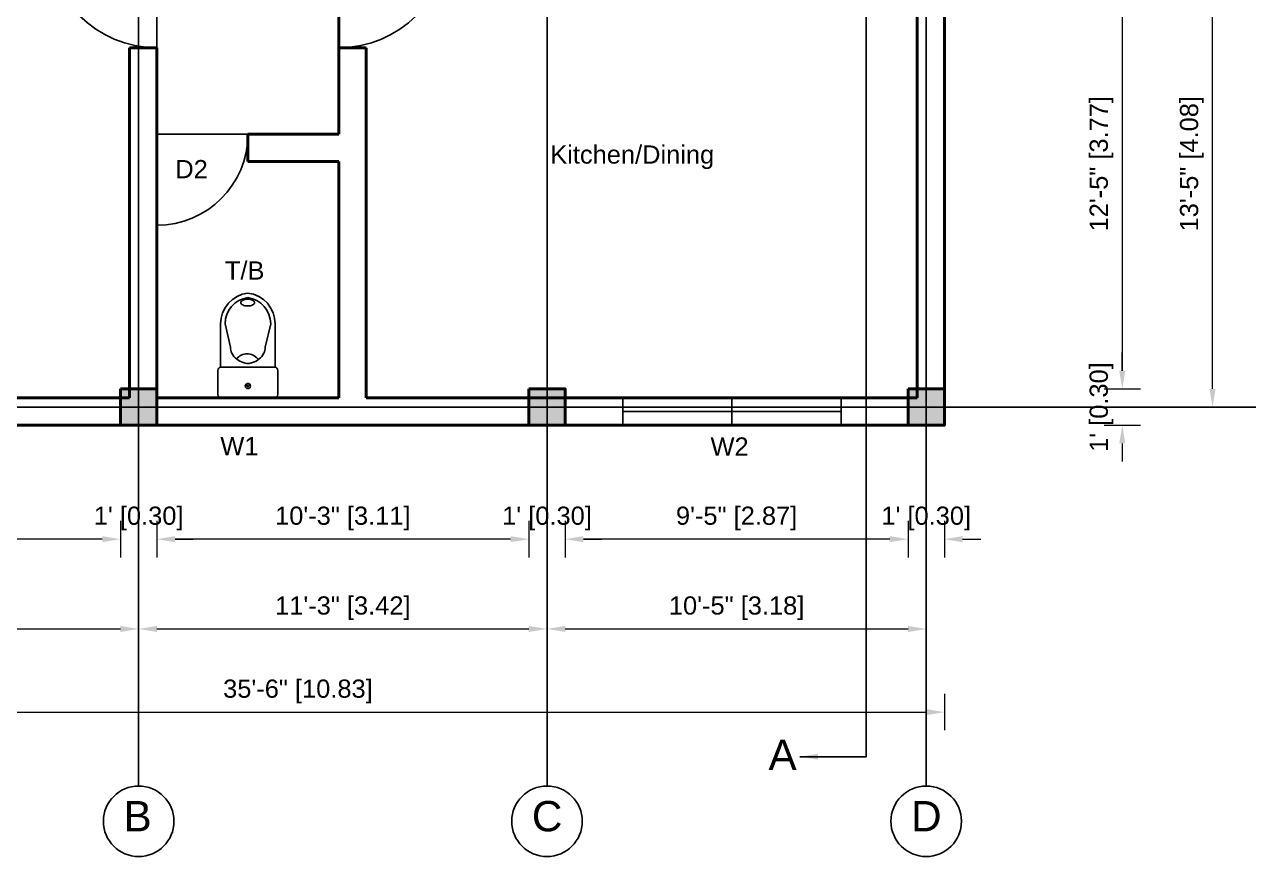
# Model space of a CAD drawing. Header units: feet. Extents: x 28652 to 66086, y -6769 to -640.
# Drawn here: x 48251.9 to 48655.4, y -5276.9 to -5002.5 of the extents above; entities that cross this region are included whole.
import ezdxf

# ---------------------------------------------------------------- set-up
doc = ezdxf.new("R2010")
doc.units = ezdxf.units.FT
doc.header["$LTSCALE"] = 50
doc.header["$MEASUREMENT"] = 0
doc.header["$PDMODE"] = 34
doc.linetypes.add('CENTER', pattern=[2, 1.25, -0.25, 0.25, -0.25])
for name, color, linetype in [('CL', 253, 'CENTER'), ('Door & Windows', 92, 'Continuous'), ('Hatch', 30, 'Continuous'), ('Section', 4, 'Continuous'), ('Text', 7, 'Continuous'), ('Utensils', 35, 'Continuous')]:
    doc.layers.add(name, color=color, linetype=linetype)
for name, color, linetype, lineweight in [('COLUMN', 145, 'Continuous', 40), ('DIMENSION', 142, 'Continuous', 13), ('wall', 6, 'Continuous', 40)]:
    doc.layers.add(name, color=color, linetype=linetype, lineweight=lineweight)
doc.styles.add('1@100', font='arial.ttf', dxfattribs={"height": 6})
doc.styles.add('1@1000', font='arial.ttf', dxfattribs={"height": 60})
doc.styles.add('dimension', font='arial.ttf')
doc.dimstyles.new('1@100', dxfattribs={"dimscale": 0.1, "dimtxt": 60, "dimasz": 60, "dimexe": 60, "dimexo": 0, "dimgap": 30, "dimtad": 1, "dimdec": 0, "dimzin": 0, "dimdsep": 46, "dimlunit": 4, "dimtxsty": 'dimension', "dimcen": 0, "dimclrd": 256, "dimclre": 256, "dimclrt": 256, "dimadec": 0, "dimazin": 0, "dimtfac": 1, "dimtdec": 0, "dimtix": 1, "dimtofl": 0, "dimtmove": 0, "dimatfit": 3, "dimfxl": 60, "dimfxlon": 1, "dimtfillclr": 256, "dimtolj": 1, "dimtzin": 0, "dimlwd": -1, "dimlwe": -1, "dimarcsym": 0})

# ---------------------------------------------------------------- blocks, each defined once
blk = doc.blocks.new('column')
at = {"layer": 'Hatch'}
h = blk.add_hatch(color=256, dxfattribs=at)
h.dxf.hatch_style = 1
h.paths.add_polyline_path([(5267.64, 489.18), (5279.64, 489.18), (5279.64, 501.18), (5267.64, 501.18)])
at = {"layer": 'COLUMN'}
blk.add_lwpolyline([(5267.64, 501.18), (5279.64, 501.18), (5279.64, 489.18), (5267.64, 489.18)], close=True, dxfattribs=at)
blk = doc.blocks.new('*D1041')
at = {"layer": 'Defpoints', "color": 0, "transparency": 16777216}
for p in [(48555.19, -4974.14), (48555.19, -5122.67), (48613.82, -5122.67)]:
    blk.add_point(p, dxfattribs=at)
at = {"layer": 'DIMENSION', "transparency": 16777216}
for p, q in [((48607.82, -4974.14), (48619.82, -4974.14)), ((48613.82, -4980.14), (48613.82, -5116.67)), ((48607.82, -5122.67), (48619.82, -5122.67))]:
    blk.add_line(p, q, dxfattribs=at)
for points in [[(48612.82, -4980.14), (48614.82, -4980.14), (48613.82, -4974.14)], [(48612.82, -5116.67), (48614.82, -5116.67), (48613.82, -5122.67)]]:
    blk.add_solid(points, dxfattribs=at)
at = {"layer": 'DIMENSION', "transparency": 16777216, "insert": (48606.97, -5048.41), "char_height": 6, "attachment_point": 5, "rotation": 90, "style": 'dimension'}
blk.add_mtext('\\A1;12\'-5" [3.77]', dxfattribs=at)
blk = doc.blocks.new('*D1006')
at = {"layer": 'Defpoints', "color": 0, "transparency": 16777216}
for p in [(48555.19, -5122.67), (48555.19, -5134.67), (48613.82, -5134.67)]:
    blk.add_point(p, dxfattribs=at)
at = {"layer": 'DIMENSION', "transparency": 16777216}
for p, q in [((48613.82, -5116.67), (48613.82, -5110.67)), ((48607.82, -5122.67), (48619.82, -5122.67)), ((48607.82, -5134.67), (48619.82, -5134.67)), ((48613.82, -5140.67), (48613.82, -5146.67))]:
    blk.add_line(p, q, dxfattribs=at)
for points in [[(48612.82, -5116.67), (48614.82, -5116.67), (48613.82, -5122.67)], [(48612.82, -5140.67), (48614.82, -5140.67), (48613.82, -5134.67)]]:
    blk.add_solid(points, dxfattribs=at)
at = {"layer": 'DIMENSION', "transparency": 16777216, "insert": (48606.97, -5128.67), "char_height": 6, "attachment_point": 5, "rotation": 90, "style": 'dimension'}
blk.add_mtext("\\A1;1' [0.30]", dxfattribs=at)
blk = doc.blocks.new('*D1007')
at = {"layer": 'Defpoints', "color": 0, "transparency": 16777216}
for p in [(48555.19, -4968.14), (48643.58, -4968.14), (48555.19, -5128.67)]:
    blk.add_point(p, dxfattribs=at)
at = {"layer": 'DIMENSION', "transparency": 16777216}
for p, q in [((48637.58, -4968.14), (48649.58, -4968.14)), ((48643.58, -5122.67), (48643.58, -4974.14)), ((48637.58, -5128.67), (48649.58, -5128.67))]:
    blk.add_line(p, q, dxfattribs=at)
for points in [[(48642.58, -4974.14), (48644.58, -4974.14), (48643.58, -4968.14)], [(48642.58, -5122.67), (48644.58, -5122.67), (48643.58, -5128.67)]]:
    blk.add_solid(points, dxfattribs=at)
at = {"layer": 'DIMENSION', "transparency": 16777216, "insert": (48636.74, -5048.41), "char_height": 6, "attachment_point": 5, "rotation": 90, "style": 'dimension'}
blk.add_mtext('\\A1;13\'-5" [4.08]', dxfattribs=at)
blk = doc.blocks.new('*D934')
at = {"layer": 'Defpoints', "color": 0, "transparency": 16777216}
for p in [(48555.19, -4801.62), (48555.19, -5134.67), (48676.07, -5134.67)]:
    blk.add_point(p, dxfattribs=at)
at = {"layer": 'DIMENSION', "transparency": 16777216}
for p, q in [((48670.07, -4801.62), (48682.07, -4801.62)), ((48676.07, -4807.62), (48676.07, -5128.67)), ((48670.07, -5134.67), (48682.07, -5134.67))]:
    blk.add_line(p, q, dxfattribs=at)
for points in [[(48675.07, -4807.62), (48677.07, -4807.62), (48676.07, -4801.62)], [(48675.07, -5128.67), (48677.07, -5128.67), (48676.07, -5134.67)]]:
    blk.add_solid(points, dxfattribs=at)
at = {"layer": 'DIMENSION', "transparency": 16777216, "insert": (48669.22, -4968.14), "char_height": 6, "attachment_point": 5, "rotation": 90, "style": 'dimension'}
blk.add_mtext('\\A1;27\'-9" [8.46]', dxfattribs=at)
blk = doc.blocks.new('*D1009')
at = {"layer": 'Defpoints', "color": 0, "transparency": 16777216}
for p in [(48543.19, -5134.67), (48555.19, -5134.67), (48543.19, -5172.25)]:
    blk.add_point(p, dxfattribs=at)
at = {"layer": 'DIMENSION', "transparency": 16777216}
for p, q in [((48543.19, -5166.25), (48543.19, -5178.25)), ((48555.19, -5166.25), (48555.19, -5178.25)), ((48537.19, -5172.25), (48531.19, -5172.25)), ((48561.19, -5172.25), (48567.19, -5172.25))]:
    blk.add_line(p, q, dxfattribs=at)
for points in [[(48537.19, -5171.25), (48537.19, -5173.25), (48543.19, -5172.25)], [(48561.19, -5171.25), (48561.19, -5173.25), (48555.19, -5172.25)]]:
    blk.add_solid(points, dxfattribs=at)
at = {"layer": 'DIMENSION', "transparency": 16777216, "insert": (48549.19, -5165.41), "char_height": 6, "attachment_point": 5, "style": 'dimension'}
blk.add_mtext("\\A1;1' [0.30]", dxfattribs=at)
blk = doc.blocks.new('*D1010')
at = {"layer": 'Defpoints', "color": 0, "transparency": 16777216}
for p in [(48430.19, -5134.67), (48543.19, -5134.67), (48430.19, -5172.25)]:
    blk.add_point(p, dxfattribs=at)
at = {"layer": 'DIMENSION', "transparency": 16777216}
for p, q in [((48430.19, -5166.25), (48430.19, -5178.25)), ((48543.19, -5166.25), (48543.19, -5178.25)), ((48537.19, -5172.25), (48436.19, -5172.25))]:
    blk.add_line(p, q, dxfattribs=at)
for points in [[(48436.19, -5171.25), (48436.19, -5173.25), (48430.19, -5172.25)], [(48537.19, -5171.25), (48537.19, -5173.25), (48543.19, -5172.25)]]:
    blk.add_solid(points, dxfattribs=at)
at = {"layer": 'DIMENSION', "transparency": 16777216, "insert": (48486.69, -5165.41), "char_height": 6, "attachment_point": 5, "style": 'dimension'}
blk.add_mtext('\\A1;9\'-5" [2.87]', dxfattribs=at)
blk = doc.blocks.new('*D1011')
at = {"layer": 'Defpoints', "color": 0, "transparency": 16777216}
for p in [(48418.19, -5134.67), (48430.19, -5134.67), (48418.19, -5172.25)]:
    blk.add_point(p, dxfattribs=at)
at = {"layer": 'DIMENSION', "transparency": 16777216}
for p, q in [((48418.19, -5166.25), (48418.19, -5178.25)), ((48430.19, -5166.25), (48430.19, -5178.25)), ((48412.19, -5172.25), (48406.19, -5172.25)), ((48436.19, -5172.25), (48442.19, -5172.25))]:
    blk.add_line(p, q, dxfattribs=at)
for points in [[(48412.19, -5171.25), (48412.19, -5173.25), (48418.19, -5172.25)], [(48436.19, -5171.25), (48436.19, -5173.25), (48430.19, -5172.25)]]:
    blk.add_solid(points, dxfattribs=at)
at = {"layer": 'DIMENSION', "transparency": 16777216, "insert": (48424.19, -5165.41), "char_height": 6, "attachment_point": 5, "style": 'dimension'}
blk.add_mtext("\\A1;1' [0.30]", dxfattribs=at)
blk = doc.blocks.new('*D1012')
at = {"layer": 'Defpoints', "color": 0, "transparency": 16777216}
for p in [(48295.58, -5134.67), (48418.19, -5134.67), (48295.58, -5172.25)]:
    blk.add_point(p, dxfattribs=at)
at = {"layer": 'DIMENSION', "transparency": 16777216}
for p, q in [((48295.58, -5166.25), (48295.58, -5178.25)), ((48418.19, -5166.25), (48418.19, -5178.25)), ((48412.19, -5172.25), (48301.58, -5172.25))]:
    blk.add_line(p, q, dxfattribs=at)
for points in [[(48301.58, -5171.25), (48301.58, -5173.25), (48295.58, -5172.25)], [(48412.19, -5171.25), (48412.19, -5173.25), (48418.19, -5172.25)]]:
    blk.add_solid(points, dxfattribs=at)
at = {"layer": 'DIMENSION', "transparency": 16777216, "insert": (48356.88, -5165.41), "char_height": 6, "attachment_point": 5, "style": 'dimension'}
blk.add_mtext('\\A1;10\'-3" [3.11]', dxfattribs=at)
blk = doc.blocks.new('*D1013')
at = {"layer": 'Defpoints', "color": 0, "transparency": 16777216}
for p in [(48283.58, -5134.67), (48295.58, -5134.67), (48283.58, -5172.25)]:
    blk.add_point(p, dxfattribs=at)
at = {"layer": 'DIMENSION', "transparency": 16777216}
for p, q in [((48283.58, -5166.25), (48283.58, -5178.25)), ((48295.58, -5166.25), (48295.58, -5178.25)), ((48277.58, -5172.25), (48271.58, -5172.25)), ((48301.58, -5172.25), (48307.58, -5172.25))]:
    blk.add_line(p, q, dxfattribs=at)
for points in [[(48277.58, -5171.25), (48277.58, -5173.25), (48283.58, -5172.25)], [(48301.58, -5171.25), (48301.58, -5173.25), (48295.58, -5172.25)]]:
    blk.add_solid(points, dxfattribs=at)
at = {"layer": 'DIMENSION', "transparency": 16777216, "insert": (48289.58, -5165.41), "char_height": 6, "attachment_point": 5, "style": 'dimension'}
blk.add_mtext("\\A1;1' [0.30]", dxfattribs=at)
blk = doc.blocks.new('*D1014')
at = {"layer": 'Defpoints', "color": 0, "transparency": 16777216}
for p in [(48140.96, -5134.67), (48283.58, -5134.67), (48140.96, -5172.25)]:
    blk.add_point(p, dxfattribs=at)
at = {"layer": 'DIMENSION', "transparency": 16777216}
for p, q in [((48140.96, -5166.25), (48140.96, -5178.25)), ((48283.58, -5166.25), (48283.58, -5178.25)), ((48277.58, -5172.25), (48146.96, -5172.25))]:
    blk.add_line(p, q, dxfattribs=at)
for points in [[(48146.96, -5171.25), (48146.96, -5173.25), (48140.96, -5172.25)], [(48277.58, -5171.25), (48277.58, -5173.25), (48283.58, -5172.25)]]:
    blk.add_solid(points, dxfattribs=at)
at = {"layer": 'DIMENSION', "transparency": 16777216, "insert": (48212.27, -5165.41), "char_height": 6, "attachment_point": 5, "style": 'dimension'}
blk.add_mtext('\\A1;11\'-11" [3.62]', dxfattribs=at)
blk = doc.blocks.new('*D1016')
at = {"layer": 'Defpoints', "color": 0, "transparency": 16777216}
for p in [(48134.96, -5134.67), (48289.58, -5134.67), (48289.58, -5201.87)]:
    blk.add_point(p, dxfattribs=at)
at = {"layer": 'DIMENSION', "transparency": 16777216}
for p, q in [((48134.96, -5195.87), (48134.96, -5207.87)), ((48289.58, -5195.87), (48289.58, -5207.87)), ((48140.96, -5201.87), (48283.58, -5201.87))]:
    blk.add_line(p, q, dxfattribs=at)
for points in [[(48140.96, -5200.87), (48140.96, -5202.87), (48134.96, -5201.87)], [(48283.58, -5200.87), (48283.58, -5202.87), (48289.58, -5201.87)]]:
    blk.add_solid(points, dxfattribs=at)
at = {"layer": 'DIMENSION', "transparency": 16777216, "insert": (48212.27, -5195.03), "char_height": 6, "attachment_point": 5, "style": 'dimension'}
blk.add_mtext('\\A1;12\'-11" [3.93]', dxfattribs=at)
blk = doc.blocks.new('*D1017')
at = {"layer": 'Defpoints', "color": 0, "transparency": 16777216}
for p in [(48289.58, -5134.67), (48424.19, -5134.67), (48424.19, -5201.87)]:
    blk.add_point(p, dxfattribs=at)
at = {"layer": 'DIMENSION', "transparency": 16777216}
for p, q in [((48289.58, -5195.87), (48289.58, -5207.87)), ((48424.19, -5195.87), (48424.19, -5207.87)), ((48295.58, -5201.87), (48418.19, -5201.87))]:
    blk.add_line(p, q, dxfattribs=at)
for points in [[(48295.58, -5200.87), (48295.58, -5202.87), (48289.58, -5201.87)], [(48418.19, -5200.87), (48418.19, -5202.87), (48424.19, -5201.87)]]:
    blk.add_solid(points, dxfattribs=at)
at = {"layer": 'DIMENSION', "transparency": 16777216, "insert": (48356.88, -5195.03), "char_height": 6, "attachment_point": 5, "style": 'dimension'}
blk.add_mtext('\\A1;11\'-3" [3.42]', dxfattribs=at)
blk = doc.blocks.new('*D1018')
at = {"layer": 'Defpoints', "color": 0, "transparency": 16777216}
for p in [(48424.19, -5134.67), (48549.19, -5134.67), (48549.19, -5201.87)]:
    blk.add_point(p, dxfattribs=at)
at = {"layer": 'DIMENSION', "transparency": 16777216}
for p, q in [((48424.19, -5195.87), (48424.19, -5207.87)), ((48549.19, -5195.87), (48549.19, -5207.87)), ((48430.19, -5201.87), (48543.19, -5201.87))]:
    blk.add_line(p, q, dxfattribs=at)
for points in [[(48430.19, -5200.87), (48430.19, -5202.87), (48424.19, -5201.87)], [(48543.19, -5200.87), (48543.19, -5202.87), (48549.19, -5201.87)]]:
    blk.add_solid(points, dxfattribs=at)
at = {"layer": 'DIMENSION', "transparency": 16777216, "insert": (48486.69, -5195.03), "char_height": 6, "attachment_point": 5, "style": 'dimension'}
blk.add_mtext('\\A1;10\'-5" [3.18]', dxfattribs=at)
blk = doc.blocks.new('*D935')
at = {"layer": 'Defpoints', "color": 0, "transparency": 16777216}
for p in [(48128.96, -5134.67), (48555.19, -5134.67), (48555.19, -5229.3)]:
    blk.add_point(p, dxfattribs=at)
at = {"layer": 'DIMENSION', "transparency": 16777216}
for p, q in [((48128.96, -5223.3), (48128.96, -5235.3)), ((48555.19, -5223.3), (48555.19, -5235.3)), ((48134.96, -5229.3), (48549.19, -5229.3))]:
    blk.add_line(p, q, dxfattribs=at)
for points in [[(48134.96, -5228.3), (48134.96, -5230.3), (48128.96, -5229.3)], [(48549.19, -5228.3), (48549.19, -5230.3), (48555.19, -5229.3)]]:
    blk.add_solid(points, dxfattribs=at)
at = {"layer": 'DIMENSION', "transparency": 16777216, "insert": (48342.08, -5222.46), "char_height": 6, "attachment_point": 5, "style": 'dimension'}
blk.add_mtext('\\A1;35\'-6" [10.83]', dxfattribs=at)
blk = doc.blocks.new('D2')
at = {"layer": 'Door & Windows'}
for p, q in [((10005.15, 378.11), (10005.15, 348.11)), ((10005.15, 348.11), (10035.15, 348.11))]:
    blk.add_line(p, q, dxfattribs=at)
blk.add_arc((10005.15, 348.11), 30, 0, 90, dxfattribs=at)
blk = doc.blocks.new('W2')
at = {"layer": 'Door & Windows'}
for p, q in [((10255.99, 444.52), (10246.99, 444.52)), ((10251.49, 444.52), (10251.49, 372.52)), ((10255.99, 408.52), (10246.99, 408.52)), ((10255.99, 372.52), (10246.99, 372.52))]:
    blk.add_line(p, q, dxfattribs=at)
blk = doc.blocks.new('A$C051A4A38')
for p, q in [((17.8, 493.5), (17.8, 205.3)), ((382.2, 493.5), (382.2, 205.3)), ((83.8, 360.6), (47.8, 205.3)), ((316.2, 360.6), (352.2, 205.3))]:
    blk.add_line(p, q)
blk.add_lwpolyline([(377, 699.7), (23, 699.7, 0.414214), (0, 676.7), (0, 516.5, 0.414214), (23, 493.5), (377, 493.5, 0.414214), (400, 516.5), (400, 676.7, 0.414214)], format="xyb", close=True)
for points in [[(200, 470.6, 0.046371), (168.6, 463.3, 0.088923), (124.7, 439.5, 0.104957), (93.9, 401.9, 0.120011), (83.8, 360.6, 0.120011)], [(200, 470.6, -0.046371), (231.4, 463.3, -0.088923), (275.3, 439.5, -0.104957), (306.1, 401.9, -0.120011), (316.2, 360.6, -0.120011)], [(201.4, 41.2, -0.049911), (182.8, 43.1, -0.063732), (168.9, 47.8, -0.103622), (158.2, 56.1, -0.177768), (155.4, 63.7, -0.177768), (158.2, 71.3, -0.103622), (168.9, 79.6, -0.063732), (182.8, 84.3, -0.049911), (201.4, 86.2, -0.049911)], [(201.4, 41.2, 0.049911), (220, 43.1, 0.063732), (233.9, 47.8, 0.103622), (244.6, 56.1, 0.177768), (247.4, 63.7, 0.177768), (244.6, 71.3, 0.103622), (233.9, 79.6, 0.063732), (220, 84.3, 0.049911), (201.4, 86.2, 0.049911)]]:
    blk.add_lwpolyline(points, format="xyb")
for radius in [17.2, 5.75]:
    blk.add_circle((200, 620), radius)
for centre, radius, start, end in [((203.5, 493.5), 87.7, 218.01019, 270.90409), ((206.2, 493.5), 87.7, 269.09591, 321.98981), ((224.6, 205.3), 206.8, 180, 263.16375), ((224.6, 205.3), 176.8, 180, 261.99664), ((175.4, 205.3), 176.8, 278.00336, 0), ((175.4, 205.3), 206.8, 276.83625, 0)]:
    blk.add_arc(centre, radius, start, end)

msp = doc.modelspace()

# ---------------------------------------------------------------- linework, layer by layer
at = {"layer": 'CL', "ltscale": 25}
for p, q in [((48289.58, -4669.72), (48289.58, -5253.67)), ((48424.19, -4669.72), (48424.19, -5253.67)), ((48549.19, -4669.72), (48549.19, -5253.67)), ((48712.6, -5128.67), (47971.64, -5128.67))]:
    msp.add_line(p, q, dxfattribs=at)
at = {"layer": 'Section'}
msp.add_lwpolyline([(48518.51, -4688.25), (48529.45, -4688.25), (48529.45, -5244), (48515.86, -5244)], dxfattribs=at)
at = {"layer": 'Text'}
for centre in [(48289.58, -5265.3), (48424.19, -5265.3), (48549.19, -5265.3)]:
    msp.add_circle(centre, 11.63, dxfattribs=at)
at = {"layer": 'wall'}
for p, q in [((48546.19, -4974.14), (48546.19, -5125.67)), ((48555.19, -4974.14), (48555.19, -5134.67)), ((48286.58, -5010.14), (48286.58, -5125.67)), ((48286.58, -5010.14), (48295.58, -5010.14)), ((48295.58, -5010.14), (48295.58, -5125.67)), ((48355.58, -5010.14), (48364.58, -5010.14)), ((48355.58, -5038.71), (48325.58, -5038.71)), ((48325.58, -5038.71), (48325.58, -5047.71)), ((48364.58, -5038.71), (48364.58, -5125.67)), ((48355.58, -5047.71), (48325.58, -5047.71)), ((48355.58, -5047.71), (48355.58, -5125.67)), ((48286.58, -5125.67), (48137.96, -5125.67)), ((48355.58, -5125.67), (48295.58, -5125.67)), ((48546.19, -5125.67), (48364.58, -5125.67)), ((48555.19, -5134.67), (48128.96, -5134.67))]:
    msp.add_line(p, q, dxfattribs=at)
for points in [[(48355.58, -5038.71), (48355.58, -4962.14), (48421.19, -4962.14)], [(48364.58, -5047.71), (48364.58, -5010.14)]]:
    msp.add_lwpolyline(points, dxfattribs=at)

# ---------------------------------------------------------------- block references
at = {"yscale": 1.2, "zscale": 1.2, "rotation": 180}
for p, xscale in [((60301.75, -4556.42), 1.2), ((36349.4, -4556.42), -1.2)]:
    msp.add_blockref('D2', p, dxfattribs=dict(at, xscale=xscale))
for name, p, rotation in [('D2', (47947.47, 4966.44), 270), ('W2', (48893.67, -15381.67), 90)]:
    msp.add_blockref(name, p, dxfattribs=dict(rotation=rotation))
for p in [(43015.93, -5623.85), (43150.55, -5623.85), (43275.55, -5623.85)]:
    msp.add_blockref('column', p)
at = {"layer": 'Utensils', "xscale": 0.04945054945054945, "yscale": 0.04945054945054945, "zscale": 0.04945054945054945, "rotation": 180}
msp.add_blockref('A$C051A4A38', (48335.47, -5091.07), dxfattribs=at)

# ---------------------------------------------------------------- texts
at = {"layer": 'Text', "attachment_point": 1}
for s, width, gutter_width, insert, char_height, style in [('Kitchen/Dining', 85.4632, 30, (48425.26, -5042.37), 6, '1@100'), ('D2', 85.4632, 30, (48301.66, -5047.19), 6, '1@100'), ('T/B', 85.4632, 30, (48318.01, -5080.62), 6, '1@100'), ('W1', 73.9895, 300, (48316.5, -5138.55), 6, '1@1000'), ('W2', 73.9895, 300, (48478.09, -5138.68), 6, '1@1000'), ('A', 152.0107, 300, (48497.19, -5238.4), 10, '1@1000'), ('B', 152.0107, 300, (48284.58, -5258.62), 10, '1@1000'), ('C', 152.0107, 300, (48419.19, -5258.62), 10, '1@1000'), ('D', 152.0107, 300, (48544.19, -5258.62), 10, '1@1000')]:
    msp.add_mtext_dynamic_manual_height_columns(s, width=width, gutter_width=gutter_width, heights=[0], dxfattribs=dict(at, insert=insert, char_height=char_height, style=style))

# ---------------------------------------------------------------- dimensions: what is measured, and where the dimension line sits
at = {"layer": 'DIMENSION'}
for base, p1, p2, picture, middle in [((48676.07, -5134.67), (48555.19, -4801.62), (48555.19, -5134.67), '*D934', (48669.22, -4968.14)), ((48643.58, -4968.14), (48555.19, -5128.67), (48555.19, -4968.14), '*D1007', (48636.74, -5048.41)), ((48613.82, -5122.67), (48555.19, -4974.14), (48555.19, -5122.67), '*D1041', (48606.97, -5048.41)), ((48613.82, -5134.67), (48555.19, -5122.67), (48555.19, -5134.67), '*D1006', (48606.97, -5128.67))]:
    dim = msp.add_linear_dim(base=base, p1=p1, p2=p2, angle=90, dimstyle='1@100', override={"dimtmove": 1}, dxfattribs=at)
    dim.commit()
    dim.dimension.update_dxf_attribs({"geometry": picture, "text_midpoint": middle})
for base, p1, p2, picture, middle in [((48555.19, -5229.3), (48128.96, -5134.67), (48555.19, -5134.67), '*D935', (48342.08, -5222.46)), ((48289.58, -5201.87), (48134.96, -5134.67), (48289.58, -5134.67), '*D1016', (48212.27, -5195.03)), ((48140.96, -5172.25), (48283.58, -5134.67), (48140.96, -5134.67), '*D1014', (48212.27, -5165.41)), ((48283.58, -5172.25), (48295.58, -5134.67), (48283.58, -5134.67), '*D1013', (48289.58, -5165.41)), ((48424.19, -5201.87), (48289.58, -5134.67), (48424.19, -5134.67), '*D1017', (48356.88, -5195.03)), ((48295.58, -5172.25), (48418.19, -5134.67), (48295.58, -5134.67), '*D1012', (48356.88, -5165.41)), ((48418.19, -5172.25), (48430.19, -5134.67), (48418.19, -5134.67), '*D1011', (48424.19, -5165.41)), ((48549.19, -5201.87), (48424.19, -5134.67), (48549.19, -5134.67), '*D1018', (48486.69, -5195.03)), ((48430.19, -5172.25), (48543.19, -5134.67), (48430.19, -5134.67), '*D1010', (48486.69, -5165.41)), ((48543.19, -5172.25), (48555.19, -5134.67), (48543.19, -5134.67), '*D1009', (48549.19, -5165.41))]:
    dim = msp.add_linear_dim(base=base, p1=p1, p2=p2, dimstyle='1@100', override={"dimtmove": 1}, dxfattribs=at)
    dim.commit()
    dim.dimension.update_dxf_attribs({"geometry": picture, "text_midpoint": middle})

# ---------------------------------------------------------------- leaders
at = {"layer": 'Section'}
msp.add_leader([(48507.57, -5244), (48529.45, -5244)], dimstyle='1@100', override={"dimgap": 30, "dimtad": 0}, dxfattribs=at)

doc.saveas('drawing.dxf')
